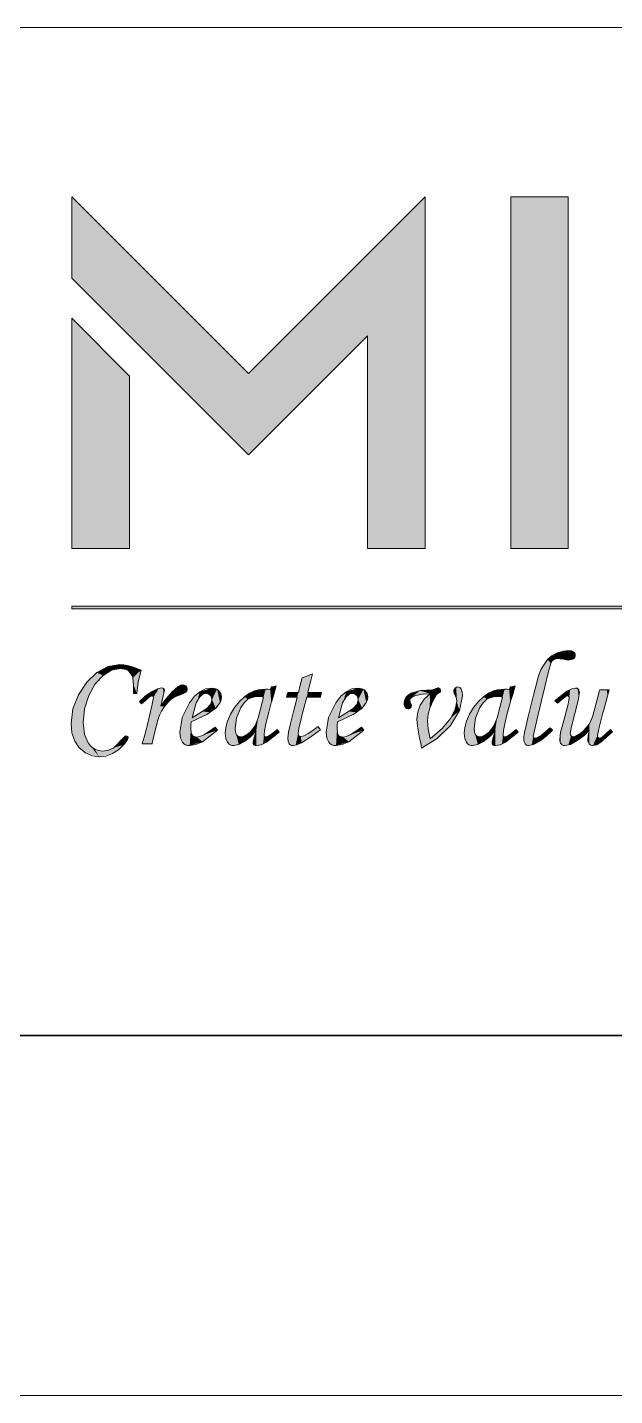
# Model space of a CAD drawing. Extents: x -225 to 67554, y -20826 to 613.
# Drawn here: x 132.1 to 140.25, y 0 to 19 of the extents above; entities that cross this region are included whole.
import ezdxf

# ---------------------------------------------------------------- set-up
doc = ezdxf.new("R2010")
doc.units = 0
doc.layers.get('0').update_dxf_attribs({"lineweight": 13})

msp = doc.modelspace()

# ---------------------------------------------------------------- linework, layer by layer
at = {"color": 7, "lineweight": 13}
msp.add_line((25, 19), (205, 19), dxfattribs=at)
at = {"color": 7, "lineweight": 13, "ltscale": 0.028267}
msp.add_line((132.7175, 16.6466), (132.7175, 15.516), dxfattribs=at)
at = {"color": 7, "lineweight": 13, "ltscale": 0.086687}
msp.add_line((135.1694, 14.1948), (132.7175, 16.6466), dxfattribs=at)
at = {"color": 7, "lineweight": 13, "ltscale": 0.086693}
msp.add_line((137.6216, 16.6466), (135.1694, 14.1948), dxfattribs=at)
at = {"color": 7, "lineweight": 13, "ltscale": 0.122051}
for p, q in [((137.6216, 11.7646), (137.6216, 16.6466)), ((138.8073, 16.6466), (138.8073, 11.7646)), ((139.6068, 11.7646), (139.6068, 16.6466))]:
    msp.add_line(p, q, dxfattribs=at)
at = {"color": 7, "lineweight": 13, "ltscale": 0.01999}
for p, q in [((139.6068, 16.6466), (138.8073, 16.6466)), ((132.7175, 11.7646), (133.5171, 11.7646)), ((138.8073, 11.7646), (139.6068, 11.7646))]:
    msp.add_line(p, q, dxfattribs=at)
at = {"color": 7, "lineweight": 13, "ltscale": 0.086678}
msp.add_line((132.7175, 15.516), (135.1692, 13.0644), dxfattribs=at)
at = {"color": 7, "lineweight": 13, "ltscale": 0.028294}
msp.add_line((133.5171, 14.1586), (132.7175, 14.9596), dxfattribs=at)
at = {"color": 7, "lineweight": 13, "ltscale": 0.079875}
msp.add_line((132.7175, 14.9596), (132.7175, 11.7646), dxfattribs=at)
at = {"color": 7, "lineweight": 13, "ltscale": 0.058429}
msp.add_line((135.1692, 13.0644), (136.8218, 14.7171), dxfattribs=at)
at = {"color": 7, "lineweight": 13, "ltscale": 0.073811}
msp.add_line((136.8218, 14.7171), (136.8218, 11.7646), dxfattribs=at)
at = {"color": 7, "lineweight": 13, "ltscale": 0.05985}
msp.add_line((133.5171, 11.7646), (133.5171, 14.1586), dxfattribs=at)
at = {"color": 7, "lineweight": 13, "ltscale": 0.019994}
msp.add_line((136.8218, 11.7646), (137.6216, 11.7646), dxfattribs=at)
at = {"color": 7, "lineweight": 13, "ltscale": 0.000947404}
msp.add_line((132.7175, 10.9268), (132.7175, 10.9647), dxfattribs=at)
at = {"color": 7, "lineweight": 13, "ltscale": 0.4616}
for p, q in [((132.7175, 10.9647), (151.1815, 10.9647)), ((151.1815, 10.9268), (132.7175, 10.9268))]:
    msp.add_line(p, q, dxfattribs=at)
at = {"color": 7, "lineweight": 35}
for p, q in [((25, 5), (205, 5)), ((205, 5), (25, 5))]:
    msp.add_line(p, q, dxfattribs=at)
at = {"color": 5, "lineweight": 13}
msp.add_line((0, 0), (210, 0), dxfattribs=at)
at = {"color": 7, "lineweight": 13}
for points in [[(139.225, 10.0834), (139.318, 10.2217), (139.3826, 10.2755), (139.4563, 10.3149)], [(139.4563, 10.3149), (139.5355, 10.3388), (139.617, 10.3468)], [(139.7016, 10.2829), (139.7002, 10.267), (139.6961, 10.2532), (139.6892, 10.2416), (139.6795, 10.232), (139.6671, 10.2246), (139.6339, 10.2161), (139.6132, 10.215)], [(139.617, 10.3468), (139.6523, 10.3423), (139.679, 10.3289)], [(139.679, 10.3289), (139.6889, 10.3193), (139.696, 10.3084), (139.7002, 10.2963), (139.7016, 10.2829)], [(133.065, 10.0393), (133.2218, 10.1233), (133.3819, 10.1513)], [(133.3857, 10.0967), (133.2662, 10.0727), (133.1487, 10.0007)], [(133.3819, 10.1513), (133.4388, 10.1484), (133.489, 10.1399)], [(133.5736, 9.8653), (133.5619, 9.9666), (133.5472, 10.0063), (133.5266, 10.0389), (133.5002, 10.0642), (133.4679, 10.0822), (133.3857, 10.0967)], [(133.489, 10.1399), (133.5596, 10.1182), (133.6772, 10.076)], [(133.6772, 10.076), (133.6362, 9.9138), (133.6188, 9.7506)], [(139.145, 9.8164), (139.1886, 9.9782), (139.225, 10.0834)], [(139.365, 10.1681), (139.3317, 10.0543), (139.2804, 9.8447)], [(139.461, 10.2339), (139.4281, 10.2298), (139.4012, 10.2175), (139.3802, 10.1969), (139.365, 10.1681)], [(139.5381, 10.2246), (139.4943, 10.2316), (139.461, 10.2339)], [(139.6132, 10.215), (139.5785, 10.2174), (139.5381, 10.2246)], [(132.8074, 9.7327), (132.923, 9.9067), (133.065, 10.0393)], [(133.1487, 10.0007), (133.0413, 9.883), (132.9521, 9.7215)], [(135.8601, 9.7658), (135.8864, 9.8664), (135.9125, 9.9664), (135.9127, 9.967)], [(135.9127, 9.967), (135.9851, 9.9952), (136.0575, 10.0235)], [(136.0575, 10.0235), (136.0246, 9.8946), (135.9967, 9.7853), (135.9917, 9.7658)], [(132.705, 9.3351), (132.7306, 9.5361), (132.8074, 9.7327)], [(132.9521, 9.7215), (132.8923, 9.5361), (132.8724, 9.3465)], [(133.5698, 9.7506), (133.5727, 9.8254), (133.5736, 9.8653)], [(133.6188, 9.7506), (133.5943, 9.7506), (133.5698, 9.7506)], [(133.6544, 9.6379), (133.7351, 9.7134), (133.8227, 9.7742)], [(133.8293, 9.7168), (133.8188, 9.7151), (133.7914, 9.7012), (133.7103, 9.6319), (133.6846, 9.6059)], [(133.7598, 9.2993), (133.8261, 9.5781), (133.8482, 9.6962)], [(133.8227, 9.7742), (133.9029, 9.8144), (133.961, 9.8278)], [(133.8482, 9.6962), (133.847, 9.7052), (133.8455, 9.7088), (133.8434, 9.7117), (133.8408, 9.7139), (133.8375, 9.7155), (133.8293, 9.7168)], [(133.9497, 9.5721), (134.0211, 9.6729), (134.1076, 9.7723)], [(133.9891, 9.7356), (133.9694, 9.6539), (133.9497, 9.5721)], [(133.961, 9.8278), (133.9782, 9.8259), (133.985, 9.8236), (133.9906, 9.8203), (133.9949, 9.8161), (133.998, 9.8109), (134.0005, 9.7978)], [(134.0005, 9.7978), (133.9976, 9.7737), (133.9891, 9.7356)], [(134.211, 9.7282), (134.1458, 9.7018), (134.0964, 9.6717)], [(134.1076, 9.7723), (134.1908, 9.8463), (134.2243, 9.8648), (134.2525, 9.871)], [(134.2985, 9.7684), (134.2677, 9.7505), (134.211, 9.7282)], [(134.2525, 9.871), (134.2769, 9.8668), (134.2976, 9.8541)], [(134.2976, 9.8541), (134.3058, 9.8453), (134.3116, 9.8347), (134.3164, 9.8109), (134.3153, 9.7988), (134.3119, 9.7873), (134.2985, 9.7684)], [(134.3483, 9.6218), (134.4171, 9.7111), (134.4917, 9.7748), (134.5722, 9.8131), (134.6587, 9.8259)], [(134.5853, 9.7489), (134.5526, 9.7436), (134.522, 9.7279), (134.4938, 9.7018), (134.4439, 9.6181), (134.386, 9.414)], [(134.6606, 9.6641), (134.6552, 9.6948), (134.6397, 9.7224), (134.6287, 9.7335), (134.6158, 9.742), (134.5853, 9.7489)], [(134.6587, 9.8259), (134.7164, 9.8167), (134.7393, 9.8052), (134.7582, 9.7892)], [(134.7922, 9.7037), (134.7873, 9.6635), (134.7726, 9.6237), (134.7141, 9.5456)], [(134.7582, 9.7892), (134.7837, 9.7494), (134.7922, 9.7037)], [(134.9753, 9.5542), (135.0421, 9.6386), (135.1125, 9.7055)], [(135.2922, 9.7093), (135.2214, 9.6996), (135.1594, 9.6707), (135.1063, 9.6226), (135.0619, 9.5551)], [(135.1125, 9.7055), (135.184, 9.7549), (135.2536, 9.7864)], [(135.2536, 9.7864), (135.3263, 9.8033), (135.4069, 9.809)], [(135.3768, 9.7), (135.3331, 9.7069), (135.2922, 9.7093)], [(135.3015, 9.414), (135.3392, 9.557), (135.3768, 9.7)], [(135.4069, 9.809), (135.4374, 9.8081), (135.4689, 9.8052)], [(135.4689, 9.8052), (135.4802, 9.823), (135.4915, 9.8409)], [(135.5516, 9.8541), (135.5178, 9.7375), (135.4871, 9.6317), (135.4839, 9.6209)], [(135.4915, 9.8409), (135.5216, 9.8475), (135.5516, 9.8541)], [(135.6965, 9.7), (135.7049, 9.7329), (135.7134, 9.7658)], [(135.845, 9.7), (135.7707, 9.7), (135.6965, 9.7)], [(135.7134, 9.7658), (135.7868, 9.7658), (135.8601, 9.7658)], [(135.7511, 9.3351), (135.798, 9.5175), (135.8249, 9.622), (135.845, 9.7)], [(135.9767, 9.7), (135.9372, 9.5467), (135.9005, 9.4041), (135.8977, 9.3933)], [(136.1666, 9.7), (136.0717, 9.7), (135.9767, 9.7)], [(135.9917, 9.7658), (136.0867, 9.7658), (136.1816, 9.7658)], [(136.1816, 9.7658), (136.1741, 9.7329), (136.1666, 9.7)], [(136.379, 9.6218), (136.4478, 9.7111), (136.5224, 9.7748), (136.6029, 9.8131), (136.6894, 9.8259)], [(136.616, 9.7489), (136.5833, 9.7436), (136.5528, 9.7279), (136.5245, 9.7018), (136.4747, 9.6181), (136.4167, 9.414)], [(136.6913, 9.6641), (136.686, 9.6948), (136.6704, 9.7224), (136.6594, 9.7335), (136.6466, 9.742), (136.616, 9.7489)], [(136.6894, 9.8259), (136.7471, 9.8167), (136.77, 9.8052), (136.7889, 9.7892)], [(136.8229, 9.7037), (136.818, 9.6635), (136.8034, 9.6237), (136.7448, 9.5456)], [(136.7889, 9.7892), (136.8144, 9.7494), (136.8229, 9.7037)], [(137.3286, 9.6114), (137.3347, 9.6557), (137.3531, 9.6945), (137.3836, 9.7277), (137.4265, 9.7554)], [(137.4904, 9.7215), (137.4542, 9.7085), (137.4283, 9.6931), (137.4193, 9.6844), (137.4128, 9.6752), (137.4077, 9.6548)], [(137.4265, 9.7554), (137.5491, 9.7918), (137.7217, 9.8014)], [(137.6878, 9.7468), (137.5811, 9.7396), (137.4904, 9.7215)], [(137.5053, 9.3954), (137.5168, 9.4949), (137.5509, 9.5866), (137.608, 9.6706), (137.6878, 9.7468)], [(137.778, 9.7375), (137.7214, 9.6365), (137.6831, 9.5477)], [(137.7217, 9.8014), (137.7705, 9.8212), (137.7966, 9.8278)], [(137.8345, 9.7882), (137.8336, 9.7816), (137.831, 9.7751), (137.8204, 9.7623), (137.778, 9.7375)], [(137.7966, 9.8278), (137.8034, 9.8269), (137.8098, 9.8245), (137.8223, 9.8147)], [(137.8223, 9.8147), (137.8315, 9.8014), (137.8337, 9.7948), (137.8345, 9.7882)], [(138.1391, 9.7168), (138.097, 9.5119), (137.9708, 9.3069)], [(138.0393, 9.713), (138.0225, 9.748), (138.0168, 9.7803), (138.0178, 9.794), (138.0212, 9.806), (138.0347, 9.825)], [(138.0347, 9.825), (138.0528, 9.8369), (138.062, 9.8399), (138.0714, 9.8409)], [(138.0583, 9.6379), (138.0535, 9.6792), (138.0393, 9.713)], [(138.0714, 9.8409), (138.0872, 9.8389), (138.101, 9.8331), (138.1126, 9.8234), (138.1221, 9.8099), (138.1348, 9.7711), (138.1391, 9.7168)], [(138.2922, 9.5542), (138.359, 9.6386), (138.4295, 9.7055)], [(138.6092, 9.7093), (138.5384, 9.6996), (138.4764, 9.6707), (138.4232, 9.6226), (138.3788, 9.5551)], [(138.4295, 9.7055), (138.5009, 9.7549), (138.5706, 9.7864)], [(138.5706, 9.7864), (138.6432, 9.8033), (138.7239, 9.809)], [(138.6937, 9.7), (138.65, 9.7069), (138.6092, 9.7093)], [(138.6185, 9.414), (138.6561, 9.557), (138.6937, 9.7)], [(138.7239, 9.809), (138.7544, 9.8081), (138.7859, 9.8052)], [(138.7859, 9.8052), (138.7972, 9.823), (138.8084, 9.8409)], [(138.8686, 9.8541), (138.8347, 9.7375), (138.8068, 9.6412), (138.8009, 9.6209)], [(138.8084, 9.8409), (138.8385, 9.8475), (138.8686, 9.8541)], [(139.0474, 9.4123), (139.0962, 9.6143), (139.1237, 9.7281), (139.145, 9.8164)], [(139.2804, 9.8447), (139.2353, 9.6519), (139.2123, 9.5538), (139.1902, 9.4591)], [(139.4177, 9.6491), (139.5883, 9.7817), (139.6536, 9.8148), (139.7054, 9.8259)], [(139.6001, 9.7168), (139.5897, 9.7153), (139.5626, 9.7028), (139.4839, 9.6406), (139.4591, 9.6173)], [(139.5569, 9.4254), (139.6034, 9.6017), (139.6189, 9.6905)], [(139.6189, 9.6905), (139.6177, 9.702), (139.6142, 9.7103), (139.6116, 9.7131), (139.6084, 9.7152), (139.6001, 9.7168)], [(139.76, 9.7619), (139.7431, 9.6524), (139.6923, 9.4516)], [(139.7054, 9.8259), (139.7292, 9.8219), (139.7386, 9.8169), (139.7463, 9.8099), (139.7523, 9.8009), (139.7591, 9.7769), (139.76, 9.7619)], [(139.9443, 9.4273), (139.9941, 9.6143), (140.0417, 9.7932), (140.0439, 9.8014)], [(140.0439, 9.8014), (140.1087, 9.8014), (140.1736, 9.8014)], [(140.1736, 9.8014), (140.1303, 9.6425), (140.0979, 9.5233), (140.0871, 9.4836)], [(133.6846, 9.6059), (133.6695, 9.6219), (133.6544, 9.6379)], [(134.0032, 9.5711), (133.9593, 9.5057), (133.9309, 9.4471)], [(134.0964, 9.6717), (134.0523, 9.6306), (134.0032, 9.5711)], [(134.2167, 9.2128), (134.2496, 9.4176), (134.3483, 9.6218)], [(134.7141, 9.5456), (134.5902, 9.4596), (134.3746, 9.3558)], [(134.386, 9.414), (134.5919, 9.5405), (134.6434, 9.6027), (134.6606, 9.6641)], [(134.8776, 9.368), (134.9184, 9.4611), (134.9753, 9.5542)], [(135.0619, 9.5551), (135.0019, 9.4056), (134.982, 9.2655)], [(135.4839, 9.6209), (135.448, 9.4919), (135.4154, 9.353)], [(136.2474, 9.2128), (136.2803, 9.4176), (136.379, 9.6218)], [(136.7448, 9.5456), (136.6209, 9.4596), (136.4053, 9.3558)], [(136.4167, 9.414), (136.6226, 9.5405), (136.6741, 9.6027), (136.6913, 9.6641)], [(137.3446, 9.558), (137.3376, 9.5687), (137.3296, 9.5955), (137.3286, 9.6114)], [(137.3851, 9.5382), (137.3734, 9.5394), (137.3627, 9.5431), (137.3531, 9.5493), (137.3446, 9.558)], [(137.4161, 9.5515), (137.4095, 9.5456), (137.4022, 9.5415), (137.394, 9.539), (137.3851, 9.5382)], [(137.4077, 9.6548), (137.4118, 9.6318), (137.4246, 9.6002)], [(137.4283, 9.5814), (137.4253, 9.5654), (137.4161, 9.5515)], [(137.4246, 9.6002), (137.4274, 9.5908), (137.4283, 9.5814)], [(137.6831, 9.5477), (137.6613, 9.4624), (137.654, 9.3727)], [(137.9754, 9.4094), (138.0375, 9.5338), (138.0583, 9.6379)], [(138.1945, 9.368), (138.2354, 9.4611), (138.2922, 9.5542)], [(138.3788, 9.5551), (138.3189, 9.4056), (138.2989, 9.2655)], [(138.8009, 9.6209), (138.765, 9.4919), (138.7323, 9.353)], [(139.4591, 9.6173), (139.4384, 9.6332), (139.4177, 9.6491)], [(132.7566, 9.0878), (132.7179, 9.2028), (132.705, 9.3351)], [(132.8724, 9.3465), (132.8911, 9.1805), (132.9475, 9.055)], [(133.9309, 9.4471), (133.9059, 9.3654), (133.8725, 9.2318)], [(134.3746, 9.3558), (134.369, 9.3082), (134.3672, 9.2636)], [(134.8447, 9.1974), (134.8529, 9.279), (134.8776, 9.368)], [(135.1963, 9.2185), (135.2583, 9.3022), (135.3015, 9.414)], [(135.4154, 9.353), (135.3921, 9.2357), (135.3844, 9.1715)], [(135.7153, 9.132), (135.7242, 9.2148), (135.7511, 9.3351)], [(135.8977, 9.3933), (135.8681, 9.2687), (135.8581, 9.1964)], [(136.4053, 9.3558), (136.3997, 9.3082), (136.3979, 9.2636)], [(137.5431, 9.132), (137.5148, 9.2947), (137.5053, 9.3954)], [(137.654, 9.3727), (137.6624, 9.2608), (137.6878, 9.1208)], [(137.6878, 9.1208), (137.8622, 9.2699), (137.9754, 9.4094)], [(138.1616, 9.1974), (138.1698, 9.279), (138.1945, 9.368)], [(138.5132, 9.2185), (138.5753, 9.3022), (138.6185, 9.414)], [(138.7323, 9.353), (138.7091, 9.2357), (138.7013, 9.1715)], [(139.0003, 9.2063), (139.0177, 9.2883), (139.0474, 9.4123)], [(139.1902, 9.4591), (139.138, 9.2364), (139.1206, 9.1584)], [(139.5004, 9.2111), (139.5202, 9.29), (139.5569, 9.4254)], [(139.6923, 9.4516), (139.6485, 9.2711), (139.6339, 9.1964)], [(139.823, 9.2364), (139.8999, 9.3278), (139.9443, 9.4273)], [(140.0871, 9.4836), (140.0308, 9.2614), (140.012, 9.1655)], [(133.1468, 8.9496), (133.2252, 8.9616), (133.3005, 8.9976), (133.442, 9.1415)], [(133.4985, 9.1377), (133.4975, 9.1304), (133.4895, 9.1112), (133.4495, 9.0549), (133.4344, 9.0371)], [(133.442, 9.1415), (133.4489, 9.1496), (133.4561, 9.1555), (133.4639, 9.1589), (133.4722, 9.1601)], [(133.4722, 9.1601), (133.4802, 9.1585), (133.489, 9.1536)], [(133.489, 9.1536), (133.4931, 9.1501), (133.4961, 9.1464), (133.4979, 9.1422), (133.4985, 9.1377)], [(133.6939, 9.053), (133.7269, 9.1761), (133.7509, 9.2658), (133.7598, 9.2993)], [(133.8725, 9.2318), (133.8518, 9.1424), (133.8328, 9.0601), (133.8311, 9.053)], [(134.3521, 9.0268), (134.3203, 9.0297), (134.2928, 9.0384), (134.2695, 9.0529), (134.2505, 9.0733), (134.2251, 9.1314), (134.2167, 9.2128)], [(134.7375, 9.2411), (134.5284, 9.0803), (134.4361, 9.0402), (134.3521, 9.0268)], [(134.3672, 9.2636), (134.3726, 9.2018), (134.3793, 9.1809), (134.3887, 9.1668)], [(134.3887, 9.1668), (134.4007, 9.1574), (134.4148, 9.1506), (134.4501, 9.1453), (134.4947, 9.1526), (134.5467, 9.1742)], [(134.5467, 9.1742), (134.6147, 9.2155), (134.7074, 9.2807)], [(134.7074, 9.2807), (134.7225, 9.2609), (134.7375, 9.2411)], [(134.8757, 9.0719), (134.8524, 9.126), (134.8447, 9.1974)], [(134.982, 9.2655), (134.9868, 9.2145), (135.0012, 9.178), (135.0121, 9.1653), (135.0253, 9.1562), (135.059, 9.1489)], [(135.059, 9.1489), (135.0923, 9.1533), (135.1609, 9.1881), (135.1963, 9.2185)], [(135.2753, 9.2318), (135.194, 9.1461), (135.1117, 9.0812)], [(135.2395, 9.1076), (135.2574, 9.1697), (135.2753, 9.2318)], [(135.593, 9.2149), (135.4196, 9.0738), (135.3452, 9.0385), (135.279, 9.0268)], [(135.3844, 9.1715), (135.3857, 9.1609), (135.3873, 9.1566), (135.3894, 9.1531), (135.3923, 9.1504), (135.3958, 9.1484), (135.4002, 9.1473), (135.4116, 9.1476), (135.4444, 9.1595), (135.4765, 9.1791)], [(135.4765, 9.1791), (135.5221, 9.2129), (135.5649, 9.2504)], [(135.5649, 9.2504), (135.5789, 9.2326), (135.593, 9.2149)], [(135.7887, 9.0268), (135.7715, 9.0284), (135.7566, 9.0334), (135.7439, 9.0416), (135.7336, 9.0531), (135.7198, 9.086), (135.7153, 9.132)], [(135.8581, 9.1964), (135.8605, 9.1769), (135.8636, 9.1694), (135.8678, 9.1633), (135.8732, 9.1587), (135.8796, 9.1554), (135.8954, 9.1528), (135.9377, 9.1626), (135.9955, 9.1922)], [(136.1666, 9.2468), (136.0063, 9.1287), (135.9053, 9.0643)], [(135.9955, 9.1922), (136.0627, 9.2364), (136.1328, 9.29)], [(136.1328, 9.29), (136.1497, 9.2684), (136.1666, 9.2468)], [(136.3828, 9.0268), (136.351, 9.0297), (136.3235, 9.0384), (136.3003, 9.0529), (136.2812, 9.0733), (136.2558, 9.1314), (136.2474, 9.2128)], [(136.7683, 9.2411), (136.5591, 9.0803), (136.4668, 9.0402), (136.3828, 9.0268)], [(136.3979, 9.2636), (136.4033, 9.2018), (136.41, 9.1809), (136.4194, 9.1668)], [(136.4194, 9.1668), (136.4314, 9.1574), (136.4456, 9.1506), (136.4808, 9.1453), (136.5254, 9.1526), (136.5774, 9.1742)], [(136.5774, 9.1742), (136.6454, 9.2155), (136.7381, 9.2807)], [(136.7381, 9.2807), (136.7532, 9.2609), (136.7683, 9.2411)], [(137.5692, 8.9929), (137.558, 9.0596), (137.5431, 9.132)], [(137.9708, 9.3069), (137.7863, 9.1259), (137.5692, 8.9929)], [(138.1926, 9.0719), (138.1694, 9.126), (138.1616, 9.1974)], [(138.2989, 9.2655), (138.3037, 9.2145), (138.3182, 9.178), (138.329, 9.1653), (138.3422, 9.1562), (138.3759, 9.1489)], [(138.3759, 9.1489), (138.4092, 9.1533), (138.4778, 9.1881), (138.5132, 9.2185)], [(138.5923, 9.2318), (138.5109, 9.1461), (138.4286, 9.0812)], [(138.5564, 9.1076), (138.5744, 9.1697), (138.5923, 9.2318)], [(138.9099, 9.2149), (138.7365, 9.0738), (138.6621, 9.0385), (138.5959, 9.0268)], [(138.7013, 9.1715), (138.7027, 9.1609), (138.7042, 9.1566), (138.7064, 9.1531), (138.7092, 9.1504), (138.7128, 9.1484), (138.7171, 9.1473), (138.7285, 9.1476), (138.7613, 9.1595), (138.7935, 9.1791)], [(138.7935, 9.1791), (138.839, 9.2129), (138.8818, 9.2504)], [(138.8818, 9.2504), (138.8959, 9.2326), (138.9099, 9.2149)], [(138.989, 9.1076), (138.9918, 9.151), (139.0003, 9.2063)], [(139.1206, 9.1584), (139.1221, 9.1452), (139.1261, 9.1358), (139.1293, 9.1325), (139.1332, 9.1301), (139.1436, 9.1282)], [(139.1436, 9.1282), (139.1585, 9.131), (139.2034, 9.1531), (139.2325, 9.1725)], [(139.3857, 9.2411), (139.3004, 9.1591), (139.21, 9.0898)], [(139.2325, 9.1725), (139.2943, 9.2201), (139.3538, 9.2748)], [(139.3538, 9.2748), (139.3698, 9.258), (139.3857, 9.2411)], [(139.4892, 9.115), (139.492, 9.1617), (139.5004, 9.2111)], [(139.6339, 9.1964), (139.637, 9.1783), (139.6461, 9.163)], [(139.6461, 9.163), (139.6591, 9.1524), (139.6661, 9.1498), (139.6735, 9.1489)], [(139.6735, 9.1489), (139.704, 9.1544), (139.7787, 9.1981), (139.823, 9.2364)], [(139.8973, 9.2392), (139.8258, 9.1656), (139.7318, 9.0953)], [(139.8785, 9.1114), (139.8832, 9.1687), (139.8973, 9.2392)], [(140.2206, 9.2166), (140.0603, 9.0742), (139.9982, 9.0386), (139.9481, 9.0268)], [(140.012, 9.1655), (140.0139, 9.1504), (140.0162, 9.1443), (140.0195, 9.1392), (140.0237, 9.1352), (140.0289, 9.1323), (140.042, 9.1301)], [(140.042, 9.1301), (140.0586, 9.1339), (140.0787, 9.1453)], [(140.0787, 9.1453), (140.1175, 9.1791), (140.1906, 9.2504)], [(140.1906, 9.2504), (140.2056, 9.2335), (140.2206, 9.2166)], [(132.9043, 8.9252), (132.8194, 8.9941), (132.7566, 9.0878)], [(132.9475, 9.055), (132.9881, 9.0089), (133.0349, 8.976), (133.0878, 8.9562), (133.1468, 8.9496)], [(133.4344, 9.0371), (133.3638, 8.9696), (133.2794, 8.9159)], [(133.8311, 9.053), (133.7625, 9.053), (133.6939, 9.053)], [(134.9649, 9.0268), (134.9375, 9.0296), (134.9135, 9.038), (134.8929, 9.0521), (134.8757, 9.0719)], [(135.1117, 9.0812), (135.0337, 9.0404), (134.9649, 9.0268)], [(135.2321, 9.0662), (135.2339, 9.085), (135.2395, 9.1076)], [(135.279, 9.0268), (135.2584, 9.0292), (135.2504, 9.0323), (135.2438, 9.0366), (135.2386, 9.0422), (135.235, 9.049), (135.2321, 9.0662)], [(135.9053, 9.0643), (135.8404, 9.0361), (135.7887, 9.0268)], [(138.2819, 9.0268), (138.2545, 9.0296), (138.2305, 9.038), (138.2099, 9.0521), (138.1926, 9.0719)], [(138.4286, 9.0812), (138.3506, 9.0404), (138.2819, 9.0268)], [(138.549, 9.0662), (138.5509, 9.085), (138.5564, 9.1076)], [(138.5959, 9.0268), (138.5753, 9.0292), (138.5673, 9.0323), (138.5607, 9.0366), (138.5556, 9.0422), (138.5519, 9.049), (138.549, 9.0662)], [(139.0059, 9.053), (138.9932, 9.0798), (138.989, 9.1076)], [(139.0548, 9.0268), (139.0397, 9.0284), (139.0266, 9.0333), (139.0153, 9.0415), (139.0059, 9.053)], [(139.21, 9.0898), (139.1246, 9.0425), (139.0548, 9.0268)], [(139.5571, 9.0268), (139.5411, 9.0282), (139.5272, 9.0323), (139.5156, 9.0392), (139.5061, 9.0488), (139.4987, 9.0612), (139.4903, 9.0943), (139.4892, 9.115)], [(139.7318, 9.0953), (139.6353, 9.0439), (139.5571, 9.0268)], [(139.8981, 9.0492), (139.8895, 9.0616), (139.8797, 9.0927), (139.8785, 9.1114)], [(139.9481, 9.0268), (139.9337, 9.0282), (139.9205, 9.0324), (139.9087, 9.0394), (139.8981, 9.0492)], [(133.0979, 8.8687), (133.0006, 8.8828), (132.9043, 8.9252)], [(133.2794, 8.9159), (133.1884, 8.8805), (133.0979, 8.8687)]]:
    msp.add_lwpolyline(points, dxfattribs=at)
at = {"color": 7, "lineweight": 5}
for points in [[(136.8218, 14.7171), (135.1694, 14.1948), (135.1692, 13.0644), (132.7175, 16.6466)], [(135.1692, 13.0644), (132.7175, 16.6466), (132.7175, 15.516)], [(137.6216, 11.7646), (137.6216, 16.6466), (136.8218, 14.7171), (135.1694, 14.1948)], [(139.6068, 16.6466), (138.8073, 16.6466), (139.6068, 11.7646), (138.8073, 11.7646)], [(132.7175, 14.9596), (132.7175, 11.7646), (133.5171, 14.1586), (133.5171, 11.7646)], [(137.6216, 11.7646), (136.8218, 14.7171), (136.8218, 11.7646)], [(151.1815, 10.9268), (132.7175, 10.9268), (151.1815, 10.9647), (132.7175, 10.9647)], [(139.318, 10.2217), (139.365, 10.1681), (139.4563, 10.3149), (139.4012, 10.2175)], [(139.4563, 10.3149), (139.4012, 10.2175), (139.461, 10.2339)], [(139.617, 10.3468), (139.4563, 10.3149), (139.5381, 10.2246), (139.461, 10.2339)], [(139.617, 10.3468), (139.5381, 10.2246), (139.6578, 10.221), (139.6132, 10.215)], [(139.617, 10.3468), (139.6578, 10.221), (139.6621, 10.3388)], [(139.6918, 10.2452), (139.679, 10.3289), (139.6578, 10.221), (139.6621, 10.3388)], [(139.6918, 10.2452), (139.7016, 10.2829), (139.679, 10.3289), (139.696, 10.3084)], [(133.065, 10.0393), (133.1487, 10.0007), (133.2218, 10.1233), (133.2662, 10.0727)], [(133.2218, 10.1233), (133.2662, 10.0727), (133.3819, 10.1513), (133.3857, 10.0967)], [(133.3819, 10.1513), (133.3857, 10.0967), (133.489, 10.1399), (133.4679, 10.0822)], [(133.489, 10.1399), (133.4679, 10.0822), (133.5266, 10.0389)], [(133.6772, 10.076), (133.489, 10.1399), (133.5619, 9.9666), (133.5266, 10.0389)], [(133.6772, 10.076), (133.5619, 9.9666), (133.6188, 9.7506), (133.5736, 9.8653)], [(139.145, 9.8164), (139.1902, 9.4591), (139.225, 10.0834), (139.2804, 9.8447)], [(139.225, 10.0834), (139.2804, 9.8447), (139.318, 10.2217), (139.365, 10.1681)], [(132.923, 9.9067), (132.8074, 9.7327), (132.8724, 9.3465), (132.8194, 8.9941)], [(132.923, 9.9067), (132.8724, 9.3465), (132.9521, 9.7215), (132.8923, 9.5361)], [(132.923, 9.9067), (132.9521, 9.7215), (133.065, 10.0393)], [(132.9521, 9.7215), (133.0413, 9.883), (133.065, 10.0393), (133.1487, 10.0007)], [(135.8977, 9.3933), (135.9109, 9.96), (135.8627, 9.2386), (135.8601, 9.7658)], [(135.8977, 9.3933), (135.9004, 9.4039), (135.9109, 9.96), (135.9767, 9.7)], [(135.9109, 9.96), (135.9767, 9.7), (135.9127, 9.967), (135.9917, 9.7658)], [(135.9127, 9.967), (135.9917, 9.7658), (136.0575, 10.0235), (136.0405, 9.9566)], [(136.0575, 10.0235), (136.0405, 9.9566), (136.0516, 10.0002)], [(132.7306, 9.5361), (132.7566, 9.0878), (132.8074, 9.7327), (132.8194, 8.9941)], [(133.6188, 9.7506), (133.5736, 9.8653), (133.5698, 9.7506)], [(133.8227, 9.7742), (133.6544, 9.6379), (133.7965, 9.7045), (133.6846, 9.6059)], [(133.8227, 9.7742), (133.7965, 9.7045), (133.8293, 9.7168), (133.8201, 9.7155)], [(133.9247, 9.8218), (133.8227, 9.7742), (133.8398, 9.7145), (133.8293, 9.7168)], [(133.8471, 9.6838), (133.8311, 9.053), (133.8482, 9.6962), (133.8725, 9.2318)], [(133.9247, 9.8218), (133.8398, 9.7145), (133.8482, 9.6962), (133.8461, 9.7077)], [(133.9247, 9.8218), (133.8482, 9.6962), (133.9309, 9.4471), (133.8725, 9.2318)], [(133.9247, 9.8218), (133.9309, 9.4471), (133.961, 9.8278)], [(133.961, 9.8278), (133.9309, 9.4471), (133.9497, 9.5721), (134.0032, 9.5711)], [(133.9891, 9.7356), (133.9809, 9.8251), (133.9497, 9.5721), (133.961, 9.8278)], [(133.9497, 9.5721), (134.0032, 9.5711), (134.1076, 9.7723), (134.0964, 9.6717)], [(133.9891, 9.7356), (134.0005, 9.7978), (133.9809, 9.8251), (133.9961, 9.8145)], [(134.1076, 9.7723), (134.0964, 9.6717), (134.211, 9.7282)], [(134.2138, 9.86), (134.1076, 9.7723), (134.2809, 9.757), (134.211, 9.7282)], [(134.2138, 9.86), (134.2809, 9.757), (134.2525, 9.871)], [(134.2525, 9.871), (134.2809, 9.757), (134.2976, 9.8541), (134.2985, 9.7684)], [(134.2976, 9.8541), (134.2985, 9.7684), (134.3116, 9.8347), (134.3119, 9.7873)], [(134.3116, 9.8347), (134.3119, 9.7873), (134.3164, 9.8109)], [(134.3483, 9.6218), (134.386, 9.414), (134.4917, 9.7748), (134.4569, 9.6455)], [(134.4917, 9.7748), (134.4569, 9.6455), (134.503, 9.7117)], [(134.6587, 9.8259), (134.4917, 9.7748), (134.5421, 9.7396), (134.503, 9.7117)], [(134.6587, 9.8259), (134.5421, 9.7396), (134.6158, 9.742), (134.5853, 9.7489)], [(134.6587, 9.8259), (134.6158, 9.742), (134.6552, 9.6948), (134.6397, 9.7224)], [(134.6587, 9.8259), (134.6552, 9.6948), (134.7321, 9.8096), (134.6606, 9.6641)], [(134.7726, 9.6237), (134.7321, 9.8096), (134.7141, 9.5456), (134.6606, 9.6641)], [(134.7922, 9.7037), (134.7582, 9.7892), (134.7726, 9.6237), (134.7321, 9.8096)], [(134.9753, 9.5542), (135.0019, 9.4056), (135.1125, 9.7055)], [(135.0019, 9.4056), (135.0619, 9.5551), (135.1125, 9.7055), (135.1594, 9.6707)], [(135.1125, 9.7055), (135.1594, 9.6707), (135.2536, 9.7864), (135.2922, 9.7093)], [(135.2536, 9.7864), (135.2922, 9.7093), (135.4069, 9.809), (135.3768, 9.7)], [(135.4069, 9.809), (135.3768, 9.7), (135.3844, 9.1715), (135.3712, 9.6787)], [(135.3844, 9.1715), (135.3878, 9.2084), (135.4069, 9.809), (135.4154, 9.353)], [(135.4069, 9.809), (135.4154, 9.353), (135.4689, 9.8052), (135.4839, 9.6209)], [(135.4689, 9.8052), (135.4839, 9.6209), (135.4915, 9.8409), (135.5516, 9.8541)], [(135.7134, 9.7658), (135.6965, 9.7), (135.8601, 9.7658), (135.845, 9.7)], [(135.8581, 9.1964), (135.845, 9.7), (135.8352, 9.662)], [(135.8627, 9.2386), (135.8601, 9.7658), (135.8581, 9.1964), (135.845, 9.7)], [(136.1666, 9.7), (135.9917, 9.7658), (135.9833, 9.7), (135.9767, 9.7)], [(136.0867, 9.7658), (136.0276, 9.7658), (136.1666, 9.7), (135.9917, 9.7658)], [(136.1674, 9.7658), (136.0867, 9.7658), (136.1816, 9.7658), (136.1666, 9.7)], [(136.379, 9.6218), (136.4167, 9.414), (136.5224, 9.7748), (136.4876, 9.6455)], [(136.5224, 9.7748), (136.4876, 9.6455), (136.5337, 9.7117)], [(136.6894, 9.8259), (136.5224, 9.7748), (136.5728, 9.7396), (136.5337, 9.7117)], [(136.6894, 9.8259), (136.5728, 9.7396), (136.6466, 9.742), (136.616, 9.7489)], [(136.6894, 9.8259), (136.6466, 9.742), (136.686, 9.6948), (136.6704, 9.7224)], [(136.6894, 9.8259), (136.686, 9.6948), (136.7628, 9.8096), (136.6913, 9.6641)], [(136.8034, 9.6237), (136.7628, 9.8096), (136.7448, 9.5456), (136.6913, 9.6641)], [(136.8229, 9.7037), (136.7889, 9.7892), (136.8034, 9.6237), (136.7628, 9.8096)], [(137.3531, 9.6945), (137.3286, 9.6114), (137.3446, 9.558), (137.3357, 9.5727)], [(137.3531, 9.6945), (137.3446, 9.558), (137.3627, 9.5431)], [(137.4265, 9.7554), (137.3531, 9.6945), (137.3851, 9.5382), (137.3627, 9.5431)], [(137.4265, 9.7554), (137.3851, 9.5382), (137.4169, 9.6814), (137.4077, 9.6548)], [(137.4265, 9.7554), (137.4169, 9.6814), (137.5491, 9.7918), (137.4332, 9.6967)], [(137.6878, 9.7468), (137.5491, 9.7918), (137.4904, 9.7215), (137.4332, 9.6967)], [(137.778, 9.7375), (137.7217, 9.8014), (137.6878, 9.7468), (137.5491, 9.7918)], [(137.5509, 9.5866), (137.5692, 8.9929), (137.6878, 9.7468)], [(137.5692, 8.9929), (137.654, 9.3727), (137.6878, 9.7468), (137.6831, 9.5477)], [(137.6878, 9.7468), (137.6831, 9.5477), (137.778, 9.7375)], [(137.817, 9.7595), (137.7818, 9.8248), (137.778, 9.7375), (137.7217, 9.8014)], [(137.8055, 9.8263), (137.7966, 9.8278), (137.817, 9.7595), (137.7818, 9.8248)], [(137.8055, 9.8263), (137.817, 9.7595), (137.8223, 9.8147), (137.8282, 9.7708)], [(137.8223, 9.8147), (137.8282, 9.7708), (137.8332, 9.797), (137.8345, 9.7882)], [(138.0212, 9.806), (138.0168, 9.7803), (138.0347, 9.825), (138.0393, 9.713)], [(138.0347, 9.825), (138.0393, 9.713), (138.0528, 9.8369), (138.0583, 9.6379)], [(138.0528, 9.8369), (138.0583, 9.6379), (138.0714, 9.8409), (138.097, 9.5119)], [(138.0714, 9.8409), (138.097, 9.5119), (138.109, 9.8271), (138.1391, 9.7168)], [(138.109, 9.8271), (138.1391, 9.7168), (138.1257, 9.8026)], [(138.2922, 9.5542), (138.3189, 9.4056), (138.4295, 9.7055)], [(138.3189, 9.4056), (138.3788, 9.5551), (138.4295, 9.7055), (138.4764, 9.6707)], [(138.4295, 9.7055), (138.4764, 9.6707), (138.5706, 9.7864), (138.6092, 9.7093)], [(138.5706, 9.7864), (138.6092, 9.7093), (138.7239, 9.809), (138.6937, 9.7)], [(138.7239, 9.809), (138.6937, 9.7), (138.7013, 9.1715), (138.6881, 9.6787)], [(138.7013, 9.1715), (138.7048, 9.2084), (138.7239, 9.809), (138.7323, 9.353)], [(138.7239, 9.809), (138.7323, 9.353), (138.7859, 9.8052), (138.8009, 9.6209)], [(138.7859, 9.8052), (138.8009, 9.6209), (138.8084, 9.8409), (138.8686, 9.8541)], [(139.1403, 9.7967), (139.0727, 9.5171), (139.1206, 9.1584), (139.0996, 9.0338)], [(139.1403, 9.7967), (139.1206, 9.1584), (139.1283, 9.1943), (139.1207, 9.1592)], [(139.1403, 9.7967), (139.1283, 9.1943), (139.145, 9.8164), (139.1902, 9.4591)], [(139.6333, 9.8062), (139.4177, 9.6491), (139.5677, 9.7058), (139.4591, 9.6173)], [(139.6333, 9.8062), (139.5677, 9.7058), (139.6001, 9.7168), (139.5909, 9.7156)], [(139.6333, 9.8062), (139.6001, 9.7168), (139.6152, 9.7087), (139.6106, 9.7139)], [(139.6339, 9.1964), (139.6189, 9.6905), (139.612, 9.641)], [(139.6333, 9.8062), (139.6152, 9.7087), (139.6189, 9.6905), (139.6173, 9.7038)], [(139.6346, 9.2037), (139.6333, 9.8062), (139.6339, 9.1964), (139.6189, 9.6905)], [(139.6923, 9.4516), (139.7054, 9.8259), (139.6346, 9.2037), (139.6333, 9.8062)], [(139.7525, 9.699), (139.7357, 9.8188), (139.6923, 9.4516), (139.7054, 9.8259)], [(139.7525, 9.699), (139.76, 9.7619), (139.7357, 9.8188), (139.7539, 9.7975)], [(139.8999, 9.3278), (139.9481, 9.0268), (139.9443, 9.4273), (140.0404, 9.7885)], [(140.012, 9.1655), (140.0203, 9.2156), (139.9481, 9.0268), (140.0404, 9.7885)], [(140.0871, 9.4836), (140.0439, 9.8014), (140.0203, 9.2156), (140.0404, 9.7885)], [(140.0871, 9.4836), (140.1399, 9.8014), (140.0439, 9.8014), (140.0841, 9.8014)], [(140.0871, 9.4836), (140.0913, 9.4991), (140.1399, 9.8014), (140.1512, 9.719)], [(140.1399, 9.8014), (140.1512, 9.719), (140.1736, 9.8014), (140.1646, 9.7683)], [(132.705, 9.3351), (132.7179, 9.2028), (132.7306, 9.5361), (132.7566, 9.0878)], [(133.8471, 9.6838), (133.7598, 9.2993), (133.8311, 9.053), (133.7886, 9.053)], [(134.2496, 9.4176), (134.2505, 9.0733), (134.3483, 9.6218), (134.2928, 9.0384)], [(134.3521, 9.0268), (134.3672, 9.2636), (134.2928, 9.0384), (134.3483, 9.6218)], [(134.3672, 9.2636), (134.3746, 9.3558), (134.3483, 9.6218), (134.386, 9.414)], [(134.6417, 9.4903), (134.63, 9.582), (134.5385, 9.4986)], [(134.7141, 9.5456), (134.6606, 9.6641), (134.6417, 9.4903), (134.63, 9.582)], [(134.8776, 9.368), (134.9135, 9.038), (134.9753, 9.5542), (134.9649, 9.0268)], [(134.9649, 9.0268), (134.982, 9.2655), (134.9753, 9.5542), (135.0019, 9.4056)], [(135.369, 9.0477), (135.3392, 9.557), (135.3157, 9.468)], [(135.3844, 9.1715), (135.3712, 9.6787), (135.369, 9.0477), (135.3392, 9.557)], [(135.8352, 9.662), (135.7841, 9.4636), (135.8217, 9.0309), (135.7887, 9.0268)], [(135.8352, 9.662), (135.8217, 9.0309), (135.8581, 9.1964)], [(136.2803, 9.4176), (136.2812, 9.0733), (136.379, 9.6218), (136.3235, 9.0384)], [(136.3828, 9.0268), (136.3979, 9.2636), (136.3235, 9.0384), (136.379, 9.6218)], [(136.3979, 9.2636), (136.4053, 9.3558), (136.379, 9.6218), (136.4167, 9.414)], [(136.6724, 9.4903), (136.6607, 9.582), (136.5692, 9.4986)], [(136.7448, 9.5456), (136.6913, 9.6641), (136.6724, 9.4903), (136.6607, 9.582)], [(137.4161, 9.5515), (137.4077, 9.6548), (137.4022, 9.5415), (137.3851, 9.5382)], [(137.4246, 9.6002), (137.4095, 9.6404), (137.4161, 9.5515), (137.4077, 9.6548)], [(137.4246, 9.6002), (137.4161, 9.5515), (137.4283, 9.5814)], [(137.5509, 9.5866), (137.5053, 9.3954), (137.5692, 8.9929), (137.5431, 9.132)], [(138.097, 9.5119), (137.9754, 9.4094), (137.9708, 9.3069), (137.8622, 9.2699)], [(138.0583, 9.6379), (138.0375, 9.5338), (138.097, 9.5119), (137.9754, 9.4094)], [(138.1945, 9.368), (138.2305, 9.038), (138.2922, 9.5542), (138.2819, 9.0268)], [(138.2819, 9.0268), (138.2989, 9.2655), (138.2922, 9.5542), (138.3189, 9.4056)], [(138.686, 9.0477), (138.6561, 9.557), (138.6327, 9.468)], [(138.7013, 9.1715), (138.6881, 9.6787), (138.686, 9.0477), (138.6561, 9.557)], [(139.0575, 9.4544), (139.0996, 9.0338), (139.0727, 9.5171)], [(139.5569, 9.4254), (139.5571, 9.0268), (139.612, 9.641), (139.6071, 9.0344)], [(139.612, 9.641), (139.6071, 9.0344), (139.6339, 9.1964), (139.6461, 9.163)], [(132.8724, 9.3465), (132.8194, 8.9941), (132.8911, 9.1805), (132.9043, 8.9252)], [(134.2167, 9.2128), (134.2317, 9.1095), (134.2496, 9.4176), (134.2505, 9.0733)], [(134.386, 9.414), (134.3746, 9.3558), (134.5385, 9.4986), (134.6417, 9.4903)], [(134.8585, 9.1059), (134.8776, 9.368), (134.8447, 9.1974)], [(134.8585, 9.1059), (134.8757, 9.0719), (134.8776, 9.368), (134.9135, 9.038)], [(135.3015, 9.414), (135.2583, 9.3022), (135.2753, 9.2318), (135.1963, 9.2185)], [(135.2753, 9.2318), (135.279, 9.0268), (135.3015, 9.414), (135.369, 9.0477)], [(135.3015, 9.414), (135.369, 9.0477), (135.3071, 9.4352), (135.3157, 9.468)], [(135.7298, 9.0593), (135.7511, 9.3351), (135.7153, 9.132)], [(135.7298, 9.0593), (135.7479, 9.0385), (135.7511, 9.3351), (135.7887, 9.0268)], [(135.7511, 9.3351), (135.7887, 9.0268), (135.763, 9.3812), (135.7841, 9.4636)], [(136.2474, 9.2128), (136.2624, 9.1095), (136.2803, 9.4176), (136.2812, 9.0733)], [(136.4167, 9.414), (136.4053, 9.3558), (136.5692, 9.4986), (136.6724, 9.4903)], [(137.7863, 9.1259), (137.6878, 9.1208), (137.5692, 8.9929), (137.654, 9.3727)], [(138.1754, 9.1059), (138.1945, 9.368), (138.1616, 9.1974)], [(138.1754, 9.1059), (138.1926, 9.0719), (138.1945, 9.368), (138.2305, 9.038)], [(138.6185, 9.414), (138.5753, 9.3022), (138.5923, 9.2318), (138.5132, 9.2185)], [(138.5923, 9.2318), (138.5959, 9.0268), (138.6185, 9.414), (138.686, 9.0477)], [(138.6185, 9.414), (138.686, 9.0477), (138.6241, 9.4352), (138.6327, 9.468)], [(139.0003, 9.2063), (138.989, 9.1076), (139.0474, 9.4123), (139.0059, 9.053)], [(139.0059, 9.053), (139.0266, 9.0333), (139.0474, 9.4123), (139.0548, 9.0268)], [(139.0474, 9.4123), (139.0548, 9.0268), (139.0575, 9.4544), (139.0996, 9.0338)], [(139.5004, 9.2111), (139.5025, 9.054), (139.5569, 9.4254)], [(139.5025, 9.054), (139.5192, 9.0366), (139.5569, 9.4254), (139.5571, 9.0268)], [(139.823, 9.2364), (139.8973, 9.2392), (139.8999, 9.3278)], [(139.8973, 9.2392), (139.8981, 9.0492), (139.8999, 9.3278), (139.9481, 9.0268)], [(132.9475, 9.055), (132.8911, 9.1805), (133.0979, 8.8687), (132.9043, 8.9252)], [(133.3005, 8.9976), (133.4344, 9.0371), (133.442, 9.1415)], [(133.4914, 9.1148), (133.442, 9.1415), (133.4344, 9.0371)], [(133.4914, 9.1148), (133.4722, 9.1601), (133.442, 9.1415), (133.4613, 9.158)], [(133.4914, 9.1148), (133.489, 9.1536), (133.4722, 9.1601), (133.4774, 9.1594)], [(133.4975, 9.1436), (133.489, 9.1536), (133.4977, 9.1313), (133.4914, 9.1148)], [(133.4975, 9.1436), (133.4977, 9.1313), (133.4985, 9.1377)], [(133.7598, 9.2993), (133.6939, 9.053), (133.7886, 9.053), (133.7295, 9.053)], [(134.3521, 9.0268), (134.3887, 9.1668), (134.3672, 9.2636), (134.3767, 9.1871)], [(134.3521, 9.0268), (134.5284, 9.0803), (134.3887, 9.1668), (134.4148, 9.1506)], [(134.4148, 9.1506), (134.5284, 9.0803), (134.4501, 9.1453)], [(134.5467, 9.1742), (134.4501, 9.1453), (134.7375, 9.2411), (134.5284, 9.0803)], [(134.5467, 9.1742), (134.7375, 9.2411), (134.7074, 9.2807)], [(135.0337, 9.0404), (134.9972, 9.1849), (134.9649, 9.0268), (134.982, 9.2655)], [(135.059, 9.1489), (135.0162, 9.1618), (135.0337, 9.0404), (134.9972, 9.1849)], [(135.059, 9.1489), (135.0337, 9.0404), (135.1117, 9.0812)], [(135.1117, 9.0812), (135.1035, 9.1567), (135.059, 9.1489)], [(135.2753, 9.2318), (135.1963, 9.2185), (135.1117, 9.0812), (135.1035, 9.1567)], [(135.2395, 9.1076), (135.2529, 9.0312), (135.2753, 9.2318), (135.279, 9.0268)], [(135.3844, 9.1715), (135.369, 9.0477), (135.3862, 9.1592)], [(135.369, 9.0477), (135.3884, 9.1546), (135.3862, 9.1592)], [(135.4737, 9.1104), (135.3934, 9.1496), (135.369, 9.0477), (135.3884, 9.1546)], [(135.4237, 9.1507), (135.4054, 9.147), (135.4737, 9.1104), (135.3934, 9.1496)], [(135.4765, 9.1791), (135.4237, 9.1507), (135.593, 9.2149), (135.4737, 9.1104)], [(135.4765, 9.1791), (135.593, 9.2149), (135.5649, 9.2504)], [(135.8624, 9.1717), (135.8581, 9.1964), (135.9053, 9.0643), (135.8217, 9.0309)], [(135.8624, 9.1717), (135.9053, 9.0643), (135.8752, 9.1574)], [(135.9053, 9.0643), (135.8954, 9.1528), (135.8752, 9.1574)], [(136.1666, 9.2468), (135.9219, 9.1571), (135.9053, 9.0643), (135.8954, 9.1528)], [(136.1328, 9.29), (135.9955, 9.1922), (136.1666, 9.2468), (135.9219, 9.1571)], [(136.3828, 9.0268), (136.4194, 9.1668), (136.3979, 9.2636), (136.4074, 9.1871)], [(136.3828, 9.0268), (136.5591, 9.0803), (136.4194, 9.1668), (136.4456, 9.1506)], [(136.4456, 9.1506), (136.5591, 9.0803), (136.4808, 9.1453)], [(136.5774, 9.1742), (136.4808, 9.1453), (136.7683, 9.2411), (136.5591, 9.0803)], [(136.5774, 9.1742), (136.7683, 9.2411), (136.7381, 9.2807)], [(137.9708, 9.3069), (137.8622, 9.2699), (137.7863, 9.1259), (137.6878, 9.1208)], [(138.3506, 9.0404), (138.3141, 9.1849), (138.2819, 9.0268), (138.2989, 9.2655)], [(138.3759, 9.1489), (138.3331, 9.1618), (138.3506, 9.0404), (138.3141, 9.1849)], [(138.3759, 9.1489), (138.3506, 9.0404), (138.4286, 9.0812)], [(138.4286, 9.0812), (138.4204, 9.1567), (138.3759, 9.1489)], [(138.5923, 9.2318), (138.5132, 9.2185), (138.4286, 9.0812), (138.4204, 9.1567)], [(138.5564, 9.1076), (138.5698, 9.0312), (138.5923, 9.2318), (138.5959, 9.0268)], [(138.7013, 9.1715), (138.686, 9.0477), (138.7032, 9.1592)], [(138.686, 9.0477), (138.7053, 9.1546), (138.7032, 9.1592)], [(138.7906, 9.1104), (138.7103, 9.1496), (138.686, 9.0477), (138.7053, 9.1546)], [(138.7406, 9.1507), (138.7224, 9.147), (138.7906, 9.1104), (138.7103, 9.1496)], [(138.7935, 9.1791), (138.7406, 9.1507), (138.9099, 9.2149), (138.7906, 9.1104)], [(138.7935, 9.1791), (138.9099, 9.2149), (138.8818, 9.2504)], [(139.0996, 9.0338), (139.1226, 9.1432), (139.1206, 9.1584)], [(139.0996, 9.0338), (139.125, 9.1376), (139.1226, 9.1432)], [(139.21, 9.0898), (139.1305, 9.1316), (139.0996, 9.0338), (139.125, 9.1376)], [(139.1646, 9.1331), (139.1436, 9.1282), (139.21, 9.0898), (139.1305, 9.1316)], [(139.2325, 9.1725), (139.1646, 9.1331), (139.3857, 9.2411), (139.21, 9.0898)], [(139.2325, 9.1725), (139.3857, 9.2411), (139.3538, 9.2748)], [(139.5004, 9.2111), (139.4892, 9.115), (139.5025, 9.054), (139.4952, 9.0704)], [(139.7318, 9.0953), (139.6637, 9.1505), (139.6071, 9.0344), (139.6461, 9.163)], [(139.7318, 9.0953), (139.7151, 9.1586), (139.6637, 9.1505), (139.6735, 9.1489)], [(139.823, 9.2364), (139.7151, 9.1586), (139.8973, 9.2392), (139.7318, 9.0953)], [(139.8785, 9.1114), (139.8872, 9.0662), (139.8973, 9.2392), (139.8981, 9.0492)], [(140.012, 9.1655), (139.9481, 9.0268), (140.0146, 9.148), (140.0175, 9.0479)], [(140.0175, 9.0479), (140.0253, 9.1341), (140.0146, 9.148)], [(140.2206, 9.2166), (140.0787, 9.1453), (140.0175, 9.0479), (140.0527, 9.1318)], [(140.0175, 9.0479), (140.0527, 9.1318), (140.0253, 9.1341), (140.042, 9.1301)], [(140.2206, 9.2166), (140.1906, 9.2504), (140.0787, 9.1453), (140.1007, 9.1637)], [(132.9475, 9.055), (133.0979, 8.8687), (133.0349, 8.976)], [(133.0349, 8.976), (133.0979, 8.8687), (133.1468, 8.9496), (133.2794, 8.9159)], [(133.1468, 8.9496), (133.2794, 8.9159), (133.3005, 8.9976), (133.4344, 9.0371)], [(135.2321, 9.0662), (135.2373, 9.0443), (135.2395, 9.1076), (135.2529, 9.0312)], [(138.549, 9.0662), (138.5542, 9.0443), (138.5564, 9.1076), (138.5698, 9.0312)]]:
    msp.add_solid(points, dxfattribs=at)

doc.saveas('drawing.dxf')
